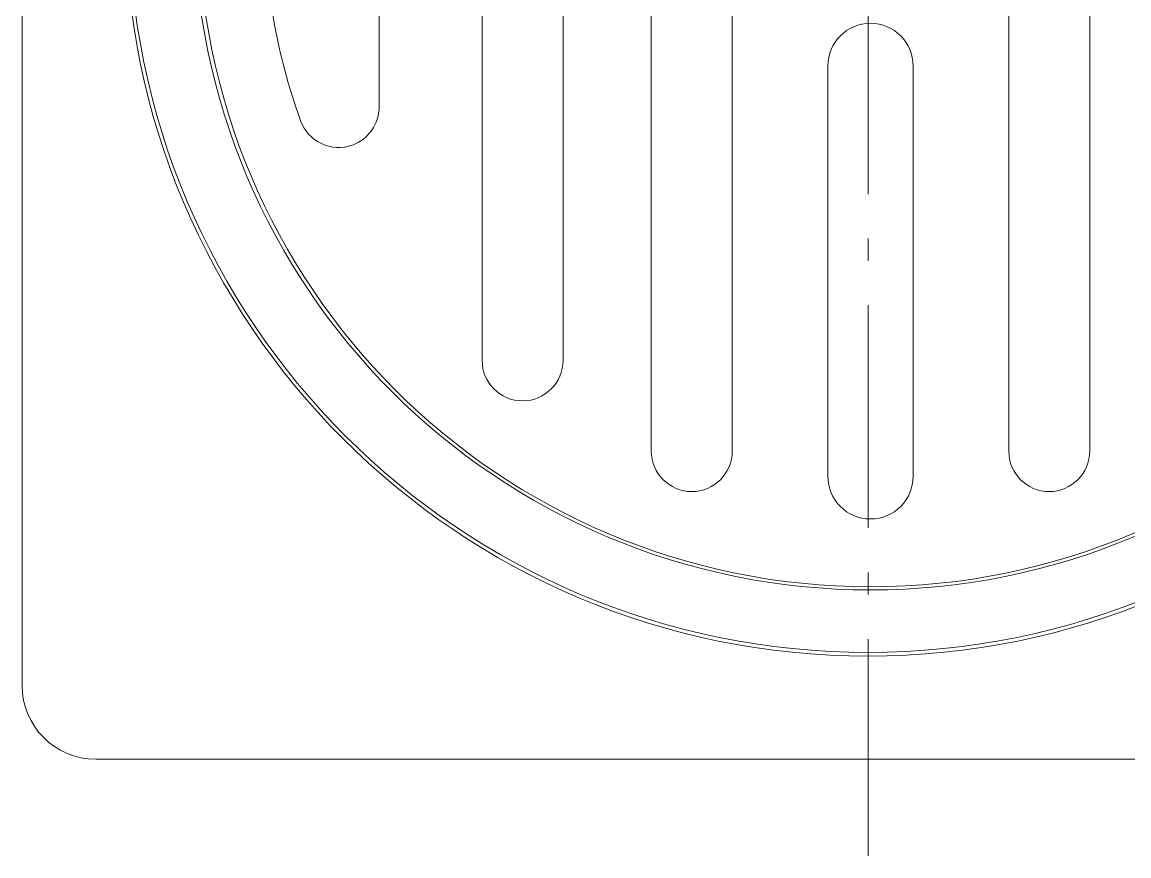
# Model space of a CAD drawing. Header units: millimetres. Extents: x 7371 to 278338, y -43753 to 35464.
# Drawn here: x 20294.6 to 20369.8, y 27858.9 to 27915.5 of the extents above; entities that cross this region are included whole.
import ezdxf

# ---------------------------------------------------------------- set-up
doc = ezdxf.new("R2010")
doc.units = ezdxf.units.MM
doc.header["$MEASUREMENT"] = 0
doc.linetypes.add('AI-Linetype-1', pattern=[2.25, 1.5, -0.3, 0.15, -0.3])
doc.linetypes.add('CENTER', pattern=[50.8, 31.75, -6.35, 6.35, -6.35])
for name, color, linetype, lineweight in [('BENDA', 7, 'Continuous', 30), ('BIDANG', 7, 'Continuous', 13), ('CENTER', 9, 'CENTER', 0), ('DINDING', 1, 'Continuous', 20)]:
    doc.layers.add(name, color=color, linetype=linetype, lineweight=lineweight)

# ---------------------------------------------------------------- blocks, each defined once
blk = doc.blocks.new('block 6')
at = {"layer": 'BIDANG', "color": 7, "lineweight": 9}
blk.add_open_spline([(37.4041, 28.0655), (37.4041, 30.5854), (35.3611, 32.6283), (32.8412, 32.6283), (30.3211, 32.6283), (28.2782, 30.5854), (28.2782, 28.0655), (28.2782, 25.5454), (30.3211, 23.5024), (32.8412, 23.5024), (35.3611, 23.5024), (37.4041, 25.5454), (37.4041, 28.0655), (37.4041, 28.0655), (37.4041, 28.0655), (37.4041, 28.0655)], degree=3, knots=[0, 0, 0, 0, 1, 1, 1, 2, 2, 2, 3, 3, 3, 4, 4, 4, 5, 5, 5, 5], dxfattribs=at)
blk = doc.blocks.new('block 7')
at = {"layer": 'BIDANG', "color": 7, "lineweight": 9}
blk.add_open_spline([(37.3659, 28.0655), (37.3659, 30.569), (35.3363, 32.5985), (32.8328, 32.5985), (30.3292, 32.5985), (28.2996, 30.569), (28.2996, 28.0655), (28.2996, 25.5619), (30.3292, 23.5324), (32.8328, 23.5324), (35.3363, 23.5324), (37.3659, 25.5619), (37.3659, 28.0655), (37.3659, 28.0655), (37.3659, 28.0655), (37.3659, 28.0655)], degree=3, knots=[0, 0, 0, 0, 1, 1, 1, 2, 2, 2, 3, 3, 3, 4, 4, 4, 5, 5, 5, 5], dxfattribs=at)
blk = doc.blocks.new('block 269')
at = {"layer": 'CENTER', "color": 7, "linetype": 'AI-Linetype-1', "lineweight": 9}
blk.add_lwpolyline([(39.1966, 28.082), (26.4859, 28.082)], dxfattribs=at)
blk = doc.blocks.new('block 288')
at = {"layer": 'BENDA', "color": 7, "lineweight": 18}
blk.add_open_spline([(37.8258, 28.082), (37.8258, 30.8348), (35.594, 33.0664), (32.8412, 33.0664), (30.0883, 33.0664), (27.8567, 30.8348), (27.8567, 28.082), (27.8567, 25.329), (30.0883, 23.0976), (32.8412, 23.0976), (35.594, 23.0976), (37.8258, 25.329), (37.8258, 28.082), (37.8258, 28.082), (37.8258, 28.082), (37.8258, 28.082)], degree=3, knots=[0, 0, 0, 0, 1, 1, 1, 2, 2, 2, 3, 3, 3, 4, 4, 4, 5, 5, 5, 5], dxfattribs=at)
blk = doc.blocks.new('block 289')
at = {"layer": 'BENDA', "color": 7, "lineweight": 18}
blk.add_open_spline([(29.8256, 30.6841), (29.6748, 30.6841), (29.5527, 30.562), (29.5527, 30.4114), (29.5527, 30.2607), (29.6748, 30.1386), (29.8256, 30.1386)], degree=3, knots=[0, 0, 0, 0, 1, 1, 1, 2, 2, 2, 2], dxfattribs=at)
blk = doc.blocks.new('block 290')
at = {"layer": 'BENDA', "color": 7, "lineweight": 18}
blk.add_open_spline([(32.8412, 33.0912), (30.0747, 33.0912), (27.8319, 30.8486), (27.8319, 28.082), (27.8319, 25.3156), (30.0747, 23.0728), (32.8412, 23.0728)], degree=3, knots=[0, 0, 0, 0, 1, 1, 1, 2, 2, 2, 2], dxfattribs=at)
blk = doc.blocks.new('block 291')
at = {"layer": 'BENDA', "color": 7, "lineweight": 18}
blk.add_lwpolyline([(27.1375, 22.8744), (27.1375, 33.2896)], dxfattribs=at)
blk = doc.blocks.new('block 299')
at = {"layer": 'BENDA', "color": 7, "lineweight": 18}
blk.add_open_spline([(29.0442, 28.3531), (28.8854, 28.3531), (28.7566, 28.2243), (28.7566, 28.0655), (28.7566, 27.9065), (28.8854, 27.7778), (29.0442, 27.7778)], degree=3, knots=[0, 0, 0, 0, 1, 1, 1, 2, 2, 2, 2], dxfattribs=at)
blk = doc.blocks.new('block 302')
at = {"layer": 'BENDA', "color": 7, "lineweight": 18}
blk.add_open_spline([(31.8096, 27.7778), (31.9684, 27.7778), (32.0973, 27.9065), (32.0973, 28.0655), (32.0973, 28.2243), (31.9684, 28.3531), (31.8096, 28.3531)], degree=3, knots=[0, 0, 0, 0, 1, 1, 1, 2, 2, 2, 2], dxfattribs=at)
blk = doc.blocks.new('block 303')
at = {"layer": 'BENDA', "color": 7, "lineweight": 18}
blk.add_open_spline([(29.2142, 27.1329), (29.0635, 27.1329), (28.9414, 27.0109), (28.9414, 26.8604), (28.9414, 26.7095), (29.0635, 26.5875), (29.2142, 26.5875)], degree=3, knots=[0, 0, 0, 0, 1, 1, 1, 2, 2, 2, 2], dxfattribs=at)
blk = doc.blocks.new('block 307')
at = {"layer": 'BENDA', "color": 7, "lineweight": 18}
blk.add_lwpolyline([(31.8096, 27.7778), (29.0442, 27.7778)], dxfattribs=at)
blk = doc.blocks.new('block 308')
at = {"layer": 'BENDA', "color": 7, "lineweight": 18}
blk.add_lwpolyline([(32.8412, 26.5875), (29.2142, 26.5875)], dxfattribs=at)
blk = doc.blocks.new('block 309')
at = {"layer": 'BENDA', "color": 7, "lineweight": 18}
blk.add_lwpolyline([(32.8412, 27.1329), (29.2142, 27.1329)], dxfattribs=at)
blk = doc.blocks.new('block 310')
at = {"layer": 'BENDA', "color": 7, "lineweight": 18}
blk.add_open_spline([(29.2142, 29.5434), (29.0635, 29.5434), (28.9414, 29.4213), (28.9414, 29.2706), (28.9414, 29.12), (29.0635, 28.9979), (29.2142, 28.9979)], degree=3, knots=[0, 0, 0, 0, 1, 1, 1, 2, 2, 2, 2], dxfattribs=at)
blk = doc.blocks.new('block 311')
at = {"layer": 'BENDA', "color": 7, "lineweight": 18}
blk.add_lwpolyline([(31.8096, 28.3531), (29.0442, 28.3531)], dxfattribs=at)
blk = doc.blocks.new('block 312')
at = {"layer": 'BENDA', "color": 7, "lineweight": 18}
blk.add_lwpolyline([(32.8412, 28.9979), (29.2142, 28.9979)], dxfattribs=at)
blk = doc.blocks.new('block 313')
at = {"layer": 'BENDA', "color": 7, "lineweight": 18}
blk.add_lwpolyline([(32.8412, 29.5434), (29.2142, 29.5434)], dxfattribs=at)
blk = doc.blocks.new('block 314')
at = {"layer": 'BENDA', "color": 7, "lineweight": 18}
blk.add_lwpolyline([(32.8412, 30.1386), (29.8256, 30.1386)], dxfattribs=at)
blk = doc.blocks.new('block 315')
at = {"layer": 'BENDA', "color": 7, "lineweight": 18}
blk.add_open_spline([(31.4405, 31.9078), (31.2989, 31.8565), (31.2257, 31.7), (31.277, 31.5583), (31.3161, 31.4504), (31.4186, 31.3784), (31.5335, 31.3784)], degree=3, knots=[0, 0, 0, 0, 1, 1, 1, 2, 2, 2, 2], dxfattribs=at)
blk = doc.blocks.new('block 316')
at = {"layer": 'BENDA', "color": 7, "lineweight": 18}
blk.add_lwpolyline([(32.8412, 31.3784), (31.5335, 31.3784)], dxfattribs=at)
blk = doc.blocks.new('block 317')
at = {"layer": 'BENDA', "color": 7, "lineweight": 18}
blk.add_lwpolyline([(32.8412, 30.6841), (29.8256, 30.6841)], dxfattribs=at)
blk = doc.blocks.new('block 319')
at = {"layer": 'BENDA', "color": 7, "lineweight": 18}
blk.add_open_spline([(32.8412, 32.1522), (32.3636, 32.1532), (31.8895, 32.0704), (31.4405, 31.9078)], degree=3, dxfattribs=at)
blk = doc.blocks.new('block 321')
at = {"layer": 'BENDA', "color": 7, "lineweight": 18}
blk.add_lwpolyline([(27.6335, 33.7855), (32.8412, 33.7855)], dxfattribs=at)
blk = doc.blocks.new('block 322')
at = {"layer": 'BENDA', "color": 7, "lineweight": 18}
blk.add_open_spline([(27.6335, 33.7855), (27.3596, 33.7855), (27.1375, 33.5635), (27.1375, 33.2896)], degree=3, dxfattribs=at)
blk = doc.blocks.new('A$Cc35b3848')
at = {"layer": 'BENDA', "xscale": 0.0403253098287471, "yscale": 0.0403253098287471, "zscale": 0.0403253098287471}
for name in ['block 322', 'block 321', 'block 291', 'block 290', 'block 288', 'block 319', 'block 315', 'block 316', 'block 289', 'block 317', 'block 314', 'block 310', 'block 313', 'block 312', 'block 299', 'block 311', 'block 302', 'block 307', 'block 303', 'block 309', 'block 308']:
    blk.add_blockref(name, (-1.32433, -1.13242), dxfattribs=at)
at = {"layer": 'BIDANG', "xscale": 0.0403253098287471, "yscale": 0.0403253098287471, "zscale": 0.0403253098287471}
for name in ['block 6', 'block 7']:
    blk.add_blockref(name, (-1.32433, -1.13242), dxfattribs=at)
at = {"layer": 'CENTER', "xscale": 0.0403253098287471, "yscale": 0.0403253098287471, "zscale": 0.0403253098287471}
blk.add_blockref('block 269', (-1.32433, -1.13242), dxfattribs=at)

msp = doc.modelspace()

# ---------------------------------------------------------------- block references
at = {"layer": 'DINDING', "xscale": 249.8249897411127, "yscale": 249.8249897411127, "zscale": 249.8249897411127, "rotation": 90}
msp.add_blockref('A$Cc35b3848', (20352.046, 27922.941), dxfattribs=at)

doc.saveas('drawing.dxf')
